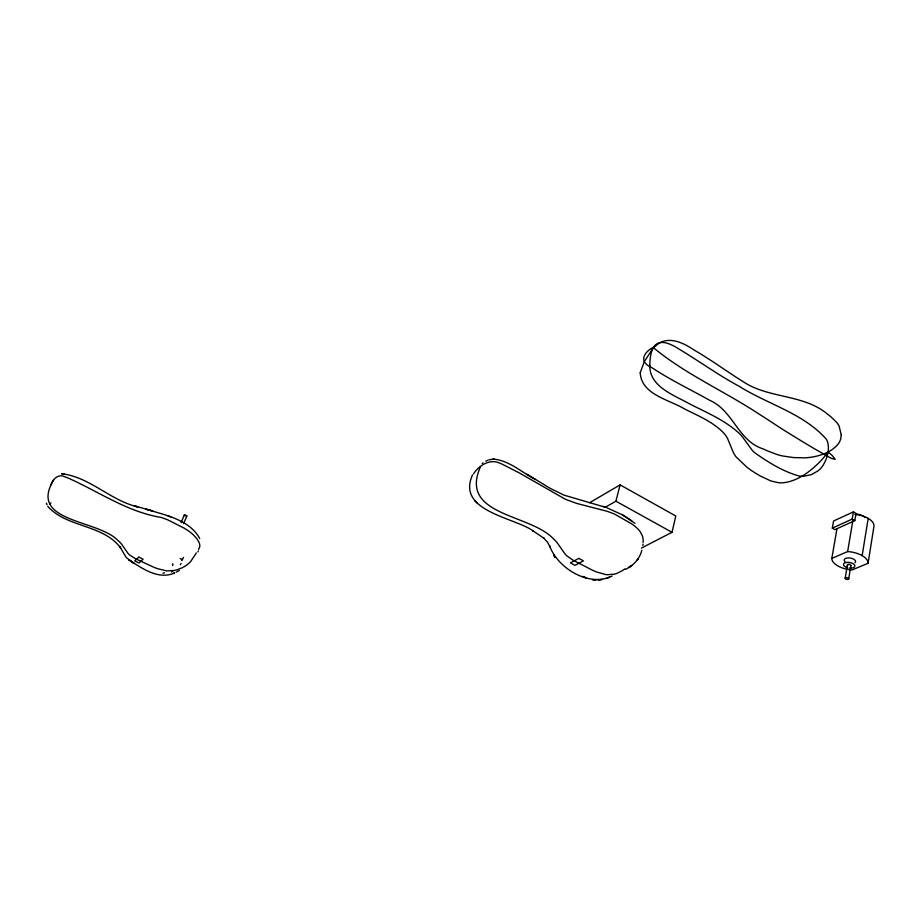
<?xml version="1.0" encoding="UTF-8"?>
<svg xmlns="http://www.w3.org/2000/svg" width="920" height="920" viewBox="0 0 920 920"><rect width="100%" height="100%" fill="white"/><g stroke="black" fill="none" stroke-linecap="round" stroke-linejoin="round"><path stroke-width="1.38" d="M183.643 523.687L186.817 515.982L185.138 514.82L184.31 514.97L184.586 515.625M51.06 484.932C52.451 479.136 58.742 473.328 64.929 476.824A22.712 9.188 23.5 0 1 67.93 477.963C98.796 491.636 127.098 511.819 161.058 517.419A38.904 15.789 21.9 0 1 168.233 520.076L183.827 527.999A48.576 19.607 21.8 0 1 187.266 530.139L189.842 531.933A27.565 11.247 21.7 0 1 193.2 534.716L196.109 537.82A39.882 16.192 21.8 0 1 197.282 539.361L198.95 542.225A32.844 13.363 21.7 0 1 199.755 546.675L198.57 549.539M642.873 545.468L643.057 544.157M836.97 528.701L831.829 558.394A18.308 8.889 9.3 0 0 852.069 569.94L868.066 563.293L873.988 526.136A18.055 9.119 8.8 0 0 854.91 514.441M862.155 555.645L868.192 518.374M848.688 578.956A1.794 0.851 9.5 0 0 846.296 577.702A1.794 0.851 9.5 0 0 845.813 579.117A1.794 0.851 9.5 0 0 848.688 578.956L850.896 565.604M831.829 558.394L847.654 551.563L852.909 520.237M845.181 578.231L847.4 564.903M854.818 520.628L856.014 513.406L853.404 511.876L833.554 520.996L832.312 528.137L834.9 529.632L854.818 520.628L852.196 519.098L832.312 528.137M852.196 519.098L853.404 511.876M641.447 548.067L672.002 532.3L675.797 516.016L620.115 484.874L589.536 502.768M473.547 473.811C478.308 466.221 489.049 458.884 498.444 462.668A26.392 13.317 16.9 0 1 501.906 464.036L519.363 472.96L565.478 499.318L576.691 503.424L606.659 511.163A45.804 22.31 14.6 0 1 614.962 514.326L631.568 523.779A57.132 27.646 14.6 0 1 634.961 526.32L637.365 528.459A32.545 15.881 14.3 0 1 640.216 531.771L642.194 535.463A46.966 22.862 14.5 0 1 642.804 537.291L643.206 540.707A38.721 18.86 14.4 0 1 642.976 542.466M604.888 507.506L615.917 501.193L620.115 484.874M641.861 550.217C639.733 558.819 633.339 565.754 625.358 569.388M480.504 466.716C458.7 515.534 528.988 513.647 552.839 538.234A34.178 27.37 60.5 0 1 557.198 542.765L564.719 553.529A16.882 13.271 60.4 0 0 566.754 555.772L572.941 560.13L592.238 570.089A107.18 81.846 58.5 0 0 596.884 572.091L606.487 574.747L614.295 574.172A44.298 34.385 60.3 0 0 617.056 573.286L622.184 570.756A41.572 32.258 60.4 0 0 624.76 568.893M181.665 560.521L183.54 557.393M181.113 522.663L184.287 515.016M198.294 551.034L197.88 551.942M472.512 474.927C456.055 511.14 514.257 517.373 533.232 530.955L532.703 530.644L543.996 538.28L543.444 537.786L547.503 542.202L550.114 547.032L549.654 545.928C557.658 568.18 589.122 587.604 612.076 576.035M53.601 480.091C28.06 522.158 97.451 519.455 117.587 540.155A28.911 26.542 36.9 0 1 121.428 543.973L127.765 553.035A14.294 12.972 40.4 0 0 129.547 554.921L135.205 558.578L153.203 566.973A91.321 80.626 41.8 0 0 157.561 568.663L166.761 570.917L174.512 570.446A37.513 33.787 42.4 0 0 177.318 569.698L182.62 567.571A35.19 31.705 42.6 0 0 190.636 561.579L196.316 552.966M186.806 516.039L186.07 516.246M637.652 559.36L638.146 558.647L636.858 560.498M482.252 463.438L483 462.875M176.261 572.159L179.388 570.434M485.841 461.115L487.726 460.253M173.236 573.493L174.731 572.872C158.493 580.359 141.852 568.192 128.696 559.728L134.251 563.534L126.281 557.566L119.6 546.365L120.554 547.86M606.832 578.174L609.569 577.127M488.853 459.839L494.005 459.068L492.913 459.08C508.967 460.184 521.778 472.409 535.474 479.515M62.019 473.811C89.7 476.962 110.618 500.618 137.747 506.909L134.435 505.873L152.835 510.991L145.958 509.197C164.875 515.016 189.623 519.616 199.732 538.568M605.624 507.345L564.087 495.155L550.39 488.474L526.872 474.168M602.681 506.345L603.784 506.724M606.751 507.713L622.553 514.924L634.949 523.308M170.717 516.913L167.9 515.775M180.124 558.52L182.585 559.728M47.794 506.379C66.872 527.816 103.362 524.285 120.681 548.067M615.917 501.193L672.002 532.3M625.853 516.89L622.553 514.924M626.75 517.442L631.775 520.823M474.869 500.859L477.308 503.205M47.012 504.827L46.414 503.113M847.745 565.604A1.794 0.862 9.4 0 1 847.987 564.443A1.794 0.862 9.4 0 1 850.413 564.799A1.794 0.862 9.4 0 1 850.459 566.007M855.496 513.981A9.234 4.692 8.8 0 1 865.122 517.695M845.02 561.729A5.807 2.817 9.3 0 1 849.608 557.945A5.807 2.817 9.3 0 1 855.036 562.729M847.688 567.801A5.807 2.806 9.4 0 1 844.686 562.902A5.807 2.806 9.4 0 1 854.289 564.604A5.807 2.806 9.4 0 1 849.436 568.111M847.654 551.563A18.308 8.889 9.3 0 1 868.066 563.293M50.956 502.837A15.318 1.46 -62.6 0 1 49.933 504.022M172.546 563.753A7.268 2.852 21.5 0 1 172.672 565.558M181.021 563.442A14.168 5.6 21.5 0 1 180.251 564.65M164.461 572.746A7.176 2.783 21.5 0 1 162.932 573.16M172.925 570.814A13.995 5.462 21.5 0 1 171.58 571.976M649.796 365.32C649.37 386.745 673.785 394.945 689.218 403.696C706.295 412.447 724.592 419.98 738.921 433.09A41.699 30.199 59.6 0 1 742.382 436.793L751.629 449.535A20.688 14.639 59.4 0 0 754.423 452.536C768.027 462.139 782.724 471.373 798.847 475.95A36.351 25.369 59.9 0 0 803.758 476.261L811.405 474.628L818.121 470.833A45.402 31.648 59.6 0 0 823.009 465.428C826.953 458.838 829.61 450.697 827.873 443.014A12.489 8.614 60.2 0 0 826.459 439.392C803.907 413.54 767.97 404.374 739.461 386.457C718.623 375.279 699.464 361.341 679.224 349.186C659.479 336.513 650.313 341.607 649.796 365.32M841.271 434.976L840.731 438.851A46.391 25.737 9.5 0 1 838.016 444.199C832.013 451.467 822.652 454.986 813.648 456.815A46.241 25.61 9.6 0 1 804.264 457.838L793.488 457.562L782.817 456.009A38.64 21.309 9.7 0 1 776.71 454.399L767.924 451.065A101.441 57.5 8.7 0 1 763.312 448.96C738.047 441.128 733.332 410.688 709.952 400.453C690.667 389.62 670.599 380.086 652.142 367.827C637.33 361.468 644.322 351.302 655.419 346.196C666.816 334.972 682.502 342.217 693.611 349.726C710.93 359.72 727.019 371.634 743.969 382.202C769.499 398.647 803.459 394.174 827.367 414A95.818 52.474 10.6 0 1 831.001 416.886L836.602 422.337A39.1 21.723 9.3 0 1 839.12 426.086L841.271 434.976M640.228 372.68C641.274 394.76 669.656 399.763 685.216 409.285C698.797 416.07 713.483 422.142 724.074 433.4A39.054 34.581 -35.5 0 1 727.49 438.276L732.883 451.467A38.629 33.764 -38.8 0 0 736.092 456.895L747.029 467.303A149.684 129.593 -44.1 0 0 760.621 476.169L770.971 481.01L778.826 482.747A29.106 25.242 -38.2 0 0 784.001 482.69C797.835 480.826 809.611 471.971 819.283 462.415A81.995 71.875 -39.8 0 0 828.057 451.961A81.431 5.324 32.7 0 1 832.393 455.71L835.222 459.367L831.622 458.436A29.635 1.932 32.8 0 1 828.977 457.102L813.706 448.327A137.873 8.556 32.7 0 1 798.882 439.415L784.219 430.353A38.904 2.553 32.8 0 1 777.963 426.328L764.175 417.312A41.377 2.852 32.7 0 0 758.356 413.62C723.844 390.908 685.216 374.118 653.349 347.61L644.264 361.744L640.228 372.68M138.793 557.117L134.745 560.924L139.046 562.994L143.117 559.21L138.793 557.117M631.603 565.582L628.889 567.41L631.603 565.582M578.795 558.382L570.4 562.89L575.023 565.363L583.441 560.878L578.795 558.382M601.599 579.554L598.195 579.957L601.599 579.554M62.779 473.731L61.801 473.834L64.078 473.697L62.779 473.731M595.815 579.968L592.572 579.646L595.815 579.968M585.798 577.748L582.682 576.449L585.798 577.748M555.197 557.451L553.598 554.955L555.197 557.451"/></g></svg>
